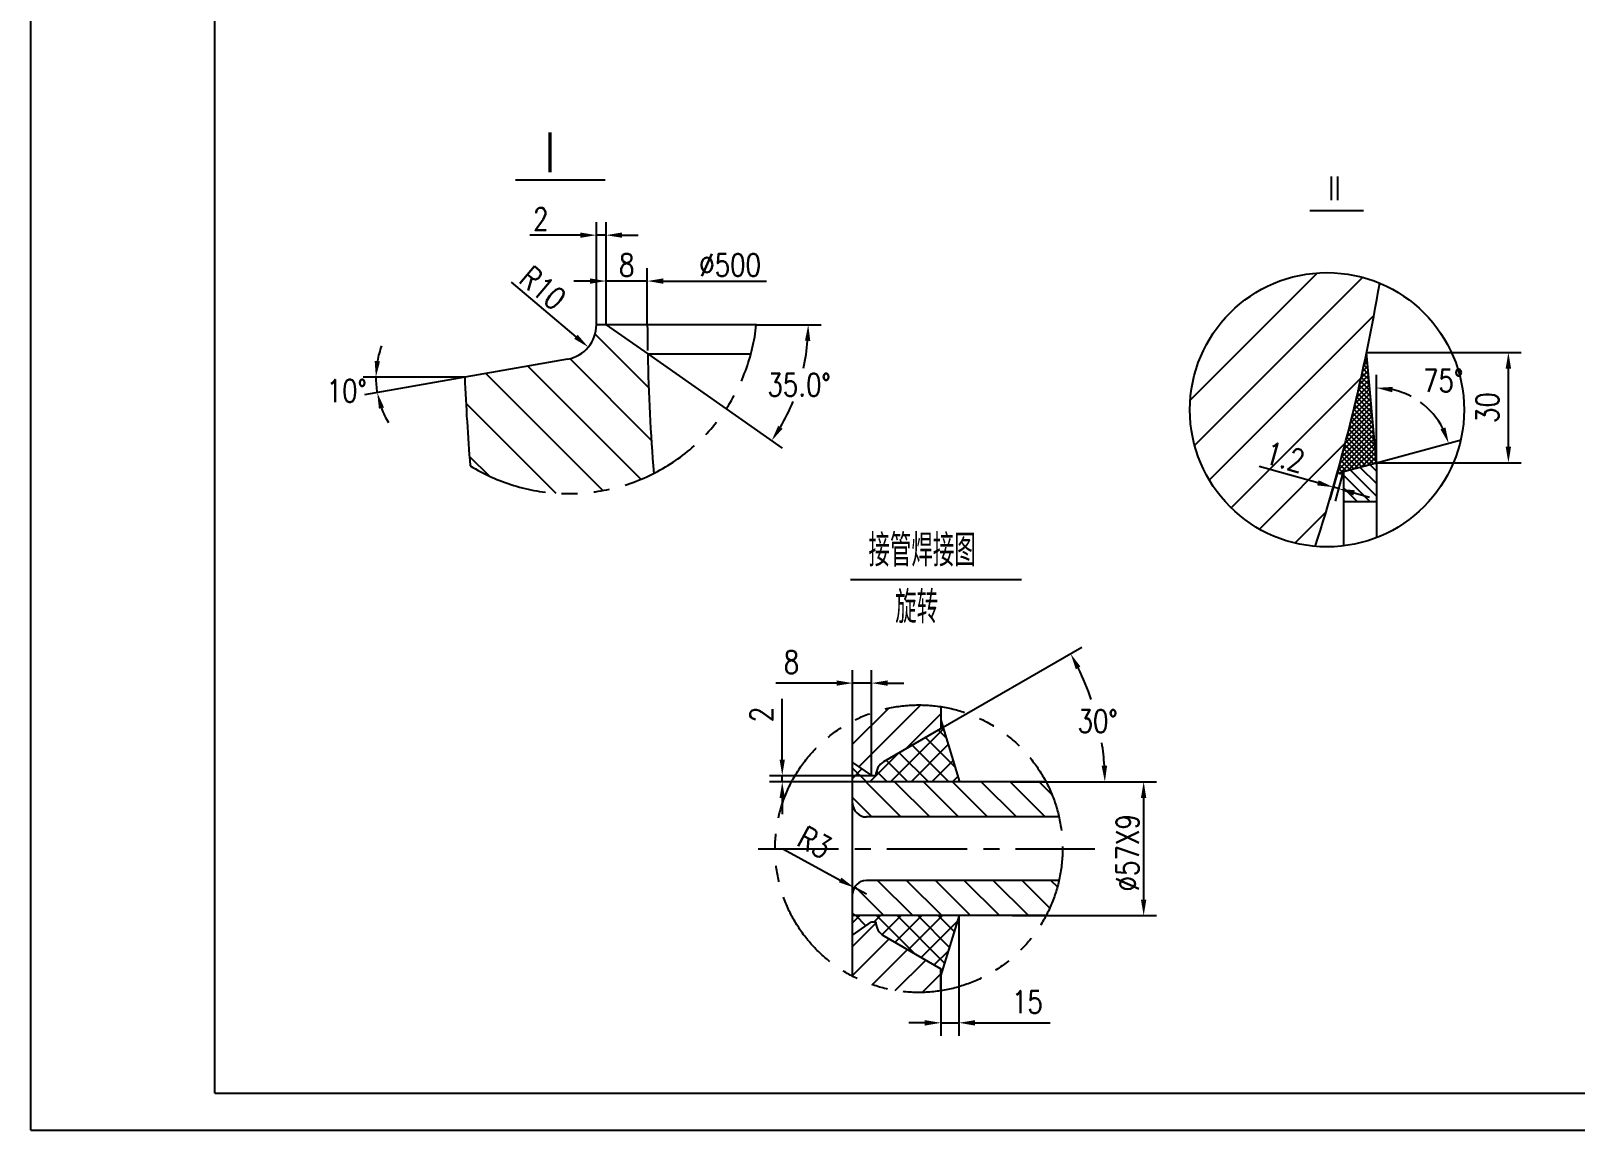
# Model space of a CAD drawing. Header units: millimetres. Extents: x 10553 to 13913, y -61 to 2402.
# Drawn here: x 10553 to 12233, y -61 to 1134 of the extents above; entities that cross this region are included whole.
import ezdxf

# ---------------------------------------------------------------- set-up
doc = ezdxf.new("R2010")
doc.units = ezdxf.units.MM
doc.header["$LTSCALE"] = 70
doc.linetypes.add('CENTER', pattern=[2, 1.25, -0.25, 0.25, -0.25])
doc.linetypes.add('PHANTOM', pattern=[2.5, 1.25, -0.25, 0.25, -0.25, 0.25, -0.25])
for name, color, linetype in [('1轮廓实线层', 7, 'Continuous'), ('2细线层', 4, 'Continuous'), ('3中心线层', 1, 'CENTER'), ('5剖面线层', 2, 'Continuous'), ('6文字层', 3, 'Continuous'), ('7标注层', 4, 'Continuous'), ('8符号标注层', 31, 'Continuous'), ('9双点划线层', 6, 'PHANTOM'), ('图框层', 7, 'Continuous')]:
    doc.layers.add(name, color=color, linetype=linetype)
doc.styles.add('PC_TEXTSTYLE', font='isocp.shx', dxfattribs={"width": 0.8, "bigfont": 'hzfs.shx'})
doc.styles.add('TH_GBDIM', font='romans.shx', dxfattribs={"width": 0.8, "bigfont": 'gbcbig.shx'})
doc.dimstyles.new('TH_GBDIM', dxfattribs={"dimscale": 7, "dimtxt": 3.5, "dimasz": 2.5, "dimexe": 2, "dimexo": 0, "dimgap": 1.5, "dimtad": 1, "dimdec": 1, "dimzin": 0, "dimdsep": 46, "dimtxsty": 'TH_GBDIM', "dimcen": 2.5, "dimclrd": 130, "dimclre": 130, "dimclrt": 3, "dimadec": 0, "dimazin": 0, "dimtfac": 0.714286, "dimtdec": 1, "dimtmove": 0, "dimatfit": 3, "dimfxl": 0, "dimtzin": 0, "dimlwd": -1, "dimlwe": -1, "dimarcsym": 0})

# ---------------------------------------------------------------- blocks, each defined once
blk = doc.blocks.new('*D140')
at = {"layer": '7标注层', "color": 130}
for p, q in [((11223.2, 836.1), (11223.2, 876.3)), ((11240.7, 862.3), (11352.7, 862.3))]:
    blk.add_line(p, q, dxfattribs=at)
blk.add_solid([(11240.7, 865.2), (11240.7, 859.3), (11223.2, 862.3)], dxfattribs=at)
at = {"layer": 'Defpoints', "color": 0}
for p in [(11455.6, 862.3), (11223.2, 836.1), (11455.6, 836.1)]:
    blk.add_point(p, dxfattribs=at)
at = {"layer": '7标注层', "color": 3, "insert": (11313.3, 879.8), "char_height": 24.5, "attachment_point": 5, "style": 'TH_GBDIM'}
blk.add_mtext('%%c500{}{}', dxfattribs=at)
blk = doc.blocks.new('*D141')
at = {"layer": '7标注层', "color": 130}
for p, q in [((11009.3, 757.7), (10913.9, 757.7)), ((11024.5, 757.7), (10915.6, 738.5))]:
    blk.add_line(p, q, dxfattribs=at)
for start, end in [(159.2167, 169.6083), (180, 190), (200.3917, 210.7833)]:
    blk.add_arc((11024.5, 757.7), 96.6, start, end, dxfattribs=at)
for points in [[(10932.4, 774.9), (10926.6, 775.4), (10927.9, 757.7)], [(10931.2, 723.3), (10936.8, 724.8), (10929.4, 740.9)]]:
    blk.add_solid(points, dxfattribs=at)
at = {"layer": 'Defpoints', "color": 0}
for p in [(11136.5, 777.4), (11009.3, 757.7), (11024.5, 757.7), (11024.5, 757.7), (10928.1, 752.1)]:
    blk.add_point(p, dxfattribs=at)
at = {"layer": '7标注层', "color": 3, "insert": (10896.2, 742.9), "char_height": 24.5, "attachment_point": 5, "style": 'TH_GBDIM'}
blk.add_mtext('10°', dxfattribs=at)
blk = doc.blocks.new('*D142')
at = {"layer": '7标注层', "color": 130}
for p, q in [((11167.8, 814.8), (11167.8, 926.2)), ((11178.3, 814.8), (11178.3, 926.2)), ((11150.3, 912.2), (11095.5, 912.2)), ((11178.3, 912.2), (11167.8, 912.2)), ((11195.8, 912.2), (11213.3, 912.2))]:
    blk.add_line(p, q, dxfattribs=at)
for points in [[(11150.3, 915.1), (11150.3, 909.3), (11167.8, 912.2)], [(11195.8, 915.1), (11195.8, 909.3), (11178.3, 912.2)]]:
    blk.add_solid(points, dxfattribs=at)
at = {"layer": 'Defpoints', "color": 0}
for p in [(11167.8, 912.2), (11167.8, 814.8), (11178.3, 814.8)]:
    blk.add_point(p, dxfattribs=at)
at = {"layer": '7标注层', "color": 3, "insert": (11107.3, 929.7), "char_height": 24.5, "attachment_point": 5, "style": 'TH_GBDIM'}
blk.add_mtext('2{}{}', dxfattribs=at)
blk = doc.blocks.new('*D143')
at = {"layer": '7标注层', "color": 130}
for p, q in [((11178.3, 814.8), (11178.3, 876.3)), ((11223.2, 814.8), (11223.2, 876.3)), ((11160.8, 862.3), (11143.3, 862.3)), ((11223.2, 862.3), (11178.3, 862.3)), ((11240.7, 862.3), (11258.2, 862.3))]:
    blk.add_line(p, q, dxfattribs=at)
for points in [[(11160.8, 865.2), (11160.8, 859.3), (11178.3, 862.3)], [(11240.7, 865.2), (11240.7, 859.3), (11223.2, 862.3)]]:
    blk.add_solid(points, dxfattribs=at)
at = {"layer": 'Defpoints', "color": 0}
for p in [(11178.3, 862.3), (11178.3, 814.8), (11223.2, 814.8)]:
    blk.add_point(p, dxfattribs=at)
at = {"layer": '7标注层', "color": 3, "insert": (11200.8, 879.8), "char_height": 24.5, "attachment_point": 5, "style": 'TH_GBDIM'}
blk.add_mtext('8{}{}', dxfattribs=at)
blk = doc.blocks.new('*D144')
at = {"layer": '7标注层', "color": 130}
for p, q in [((11341.8, 814.8), (11412.3, 814.8)), ((11223.6, 783), (11370, 680.6))]:
    blk.add_line(p, q, dxfattribs=at)
for start, end in [(347.6133, 355.4408), (329.5592, 337.6816)]:
    blk.add_arc((11178.3, 814.8), 220, start, end, dxfattribs=at)
for points in [[(11394.7, 797.4), (11400.5, 797.2), (11398.3, 814.8)], [(11370.4, 701.7), (11365.5, 704.9), (11358.5, 688.6)]]:
    blk.add_solid(points, dxfattribs=at)
at = {"layer": 'Defpoints', "color": 0}
for p in [(11167.8, 814.8), (11178.3, 814.8), (11341.8, 814.8), (11223.6, 783), (11380.3, 727.6)]:
    blk.add_point(p, dxfattribs=at)
at = {"layer": '7标注层', "color": 3, "insert": (11388.3, 749.4), "char_height": 24.5, "attachment_point": 5, "style": 'TH_GBDIM'}
blk.add_mtext('35.0°{}{}', dxfattribs=at)
blk = doc.blocks.new('*D161')
at = {"layer": '7标注层', "color": 130}
blk.add_line((11075, 860.9), (11145.6, 801.6), dxfattribs=at)
blk.add_solid([(11147.4, 803.9), (11143.7, 799.4), (11159, 790.4)], dxfattribs=at)
at = {"layer": 'Defpoints', "color": 0}
for p in [(11129.9, 814.8), (11159, 790.4)]:
    blk.add_point(p, dxfattribs=at)
at = {"layer": '7标注层', "color": 3, "insert": (11109.6, 854.7), "char_height": 24.5, "attachment_point": 5, "rotation": 319.9685, "style": 'TH_GBDIM'}
blk.add_mtext('R10{}{}', dxfattribs=at)
blk = doc.blocks.new('*D145')
at = {"layer": '7标注层', "color": 130}
for p, q in [((11620.5, 317.6), (11777.2, 317.6)), ((11763.2, 189.6), (11763.2, 300.1)), ((11620.5, 172.1), (11777.2, 172.1))]:
    blk.add_line(p, q, dxfattribs=at)
for points in [[(11760.2, 300.1), (11766.1, 300.1), (11763.2, 317.6)], [(11760.2, 189.6), (11766.1, 189.6), (11763.2, 172.1)]]:
    blk.add_solid(points, dxfattribs=at)
at = {"layer": 'Defpoints', "color": 0}
for p in [(11620.5, 317.6), (11763.2, 317.6), (11620.5, 172.1)]:
    blk.add_point(p, dxfattribs=at)
at = {"layer": '7标注层', "color": 3, "insert": (11745.7, 240.4), "char_height": 24.5, "attachment_point": 5, "rotation": 90, "style": 'TH_GBDIM'}
blk.add_mtext('%%c57X9{}{}', dxfattribs=at)
blk = doc.blocks.new('*D162')
at = {"layer": '7标注层', "color": 130}
for p, q in [((11371.2, 244.2), (11433, 210.8)), ((11461.6, 195.4), (11448.4, 202.5))]:
    blk.add_line(p, q, dxfattribs=at)
blk.add_solid([(11434.4, 213.4), (11431.6, 208.3), (11448.4, 202.5)], dxfattribs=at)
at = {"layer": 'Defpoints', "color": 0}
for p in [(11448.4, 202.5), (11461.6, 195.4)]:
    blk.add_point(p, dxfattribs=at)
at = {"layer": '7标注层', "color": 3, "insert": (11405.2, 251.7), "char_height": 24.5, "attachment_point": 5, "rotation": 331.5969, "style": 'TH_GBDIM'}
blk.add_mtext('R3{}{}', dxfattribs=at)
blk = doc.blocks.new('*D146')
at = {"layer": '7标注层', "color": 130}
for p, q in [((11370, 341.8), (11370, 407.9)), ((11467.1, 324.3), (11356, 324.3)), ((11370, 317.6), (11370, 324.3)), ((11446.6, 317.6), (11356, 317.6)), ((11370, 300.1), (11370, 282.6))]:
    blk.add_line(p, q, dxfattribs=at)
for points in [[(11367.1, 341.8), (11372.9, 341.8), (11370, 324.3)], [(11367.1, 300.1), (11372.9, 300.1), (11370, 317.6)]]:
    blk.add_solid(points, dxfattribs=at)
at = {"layer": 'Defpoints', "color": 0}
for p in [(11370, 324.3), (11467.1, 324.3), (11446.6, 317.6)]:
    blk.add_point(p, dxfattribs=at)
at = {"layer": '7标注层', "color": 3, "insert": (11347.3, 390.9), "char_height": 24.5, "attachment_point": 5, "rotation": 90, "style": 'TH_GBDIM'}
blk.add_mtext('2{}{}', dxfattribs=at)
blk = doc.blocks.new('*D147')
at = {"layer": '7标注层', "color": 130}
for p, q in [((11446.6, 324.3), (11446.6, 439)), ((11467.1, 324.3), (11467.1, 439)), ((11429.1, 425), (11363, 425)), ((11467.1, 425), (11446.6, 425)), ((11484.6, 425), (11502.1, 425))]:
    blk.add_line(p, q, dxfattribs=at)
for points in [[(11429.1, 427.9), (11429.1, 422.1), (11446.6, 425)], [(11484.6, 427.9), (11484.6, 422.1), (11467.1, 425)]]:
    blk.add_solid(points, dxfattribs=at)
at = {"layer": 'Defpoints', "color": 0}
for p in [(11446.6, 425), (11446.6, 324.3), (11467.1, 324.3)]:
    blk.add_point(p, dxfattribs=at)
at = {"layer": '7标注层', "color": 3, "insert": (11380, 447.8), "char_height": 24.5, "attachment_point": 5, "style": 'TH_GBDIM'}
blk.add_mtext('8{}{}', dxfattribs=at)
blk = doc.blocks.new('*D148')
at = {"layer": '7标注层', "color": 130}
for p, q in [((11542.6, 375.5), (11695.8, 463.9)), ((11657, 317.6), (11735, 317.6))]:
    blk.add_line(p, q, dxfattribs=at)
for start, end in [(18.7256, 26.4004), (3.5996, 8.7933)]:
    blk.add_arc((11442.4, 317.6), 278.6, start, end, dxfattribs=at)
for points in [[(11689.4, 440.1), (11694.5, 442.9), (11683.7, 456.9)], [(11723.4, 335.2), (11717.5, 335), (11721, 317.6)]]:
    blk.add_solid(points, dxfattribs=at)
at = {"layer": 'Defpoints', "color": 0}
for p in [(11704.2, 412.9), (11542.6, 375.5), (11480.7, 339.7), (11446.6, 317.6), (11657, 317.6)]:
    blk.add_point(p, dxfattribs=at)
at = {"layer": '7标注层', "color": 3, "insert": (11713.1, 383.6), "char_height": 24.5, "attachment_point": 5, "style": 'TH_GBDIM'}
blk.add_mtext('30°{}{}', dxfattribs=at)
blk = doc.blocks.new('*D149')
at = {"layer": '7标注层', "color": 130}
for p, q in [((11562.2, 172.1), (11562.2, 41.5)), ((11542.6, 106.3), (11542.6, 41.5)), ((11525.1, 55.5), (11507.6, 55.5)), ((11542.6, 55.5), (11562.2, 55.5)), ((11579.7, 55.5), (11661.6, 55.5))]:
    blk.add_line(p, q, dxfattribs=at)
for points in [[(11525.1, 58.4), (11525.1, 52.5), (11542.6, 55.5)], [(11579.7, 58.4), (11579.7, 52.5), (11562.2, 55.5)]]:
    blk.add_solid(points, dxfattribs=at)
at = {"layer": 'Defpoints', "color": 0}
for p in [(11562.2, 172.1), (11542.6, 106.3), (11562.2, 55.5)]:
    blk.add_point(p, dxfattribs=at)
at = {"layer": '7标注层', "color": 3, "insert": (11636.7, 78.2), "char_height": 24.5, "attachment_point": 5, "style": 'TH_GBDIM'}
blk.add_mtext('15{}{}', dxfattribs=at)
blk = doc.blocks.new('*D150')
at = {"layer": '7标注层', "color": 130}
for q in [(12016.4, 760.1), (12108.7, 689.4)]:
    blk.add_line((12016.4, 664.6), q, dxfattribs=at)
for start, end in [(62.4824, 77.6708), (27.3292, 53.9659)]:
    blk.add_arc((12016.4, 664.6), 81.5, start, end, dxfattribs=at)
for points in [[(12033.5, 741.3), (12034.1, 747.1), (12016.4, 746.1)], [(12091.5, 703.1), (12086.1, 701), (12095.1, 685.7)]]:
    blk.add_solid(points, dxfattribs=at)
at = {"layer": 'Defpoints', "color": 0}
for p in [(12050.9, 738.5), (12016.4, 664.6), (12016.4, 664.6), (11980.4, 655), (12016.4, 583.2)]:
    blk.add_point(p, dxfattribs=at)
at = {"layer": '7标注层', "color": 3, "insert": (12089, 754), "char_height": 24.5, "attachment_point": 5, "style": 'TH_GBDIM'}
blk.add_mtext('75°{}{}', dxfattribs=at)
blk = doc.blocks.new('*D151')
at = {"layer": '7标注层', "color": 130}
for p, q in [((12005.8, 784.6), (12174, 784.6)), ((12160, 682.1), (12160, 767.1)), ((12016.4, 664.6), (12174, 664.6))]:
    blk.add_line(p, q, dxfattribs=at)
for points in [[(12157, 767.1), (12162.9, 767.1), (12160, 784.6)], [(12157, 682.1), (12162.9, 682.1), (12160, 664.6)]]:
    blk.add_solid(points, dxfattribs=at)
at = {"layer": 'Defpoints', "color": 0}
for p in [(12005.8, 784.6), (12160, 784.6), (12016.4, 664.6)]:
    blk.add_point(p, dxfattribs=at)
at = {"layer": '7标注层', "color": 3, "insert": (12137.2, 724.6), "char_height": 24.5, "attachment_point": 5, "rotation": 90, "style": 'TH_GBDIM'}
blk.add_mtext('30', dxfattribs=at)
blk = doc.blocks.new('*D152')
at = {"layer": '7标注层', "color": 130}
for p, q in [((11952.7, 642.8), (11888.8, 660.4)), ((11974.7, 656.6), (11965.8, 624.6)), ((11980.4, 655), (11971.6, 623)), ((11975.3, 636.5), (11969.6, 638.1)), ((11992.2, 631.8), (12009, 627.2))]:
    blk.add_line(p, q, dxfattribs=at)
for points in [[(11953.5, 645.6), (11951.9, 640), (11969.6, 638.1)], [(11993, 634.7), (11991.4, 629), (11975.3, 636.5)]]:
    blk.add_solid(points, dxfattribs=at)
at = {"layer": 'Defpoints', "color": 0}
for p in [(11974.7, 656.6), (11980.4, 655), (11969.6, 638.1)]:
    blk.add_point(p, dxfattribs=at)
at = {"layer": '7标注层', "color": 3, "insert": (11917, 670.8), "char_height": 24.5, "attachment_point": 5, "rotation": 344.5337, "style": 'TH_GBDIM'}
blk.add_mtext('1.2{}{}', dxfattribs=at)

msp = doc.modelspace()

# ---------------------------------------------------------------- hatches: boundary and pattern name
at = {"layer": '5剖面线层'}
h = msp.add_hatch(dxfattribs=at)
h.set_pattern_fill('ANSI31', color=256, scale=12, angle=270, style=0)
h.set_pattern_definition([(225, (12237.364, -460.213), (-26.9408, 26.9408), [])])
h.paths.add_polyline_path([(12020.04, 859.92, 0.53528), (11813.51, 722.27, 0.3893196), (11949.87, 573.69, 0.0104247), (11974.56, 656.13, -0.0854932), (11974.83, 657.11, 0.0251836)])
h.paths.add_polyline_path([(11924.23, 682.55), (11943.8, 677.14), (11935.4, 646.78), (11915.83, 652.19)], flags=24)
h = msp.add_hatch(dxfattribs=at)
h.set_pattern_fill('ANSI31', color=256, scale=12, angle=270, style=0)
h.set_pattern_definition([(315, (10752.575, -21.2), (26.9408, 26.9408), [])])
h.paths.add_polyline_path([(11230.18, 653.06, -0.0151242), (11223.62, 783.03), (11178.29, 814.77), (11167.83, 814.77, -0.3639702), (11136.51, 777.44), (11024.54, 757.69, 0.0102664), (11030.52, 661.3, 0.2598873)])
h = msp.add_hatch(dxfattribs=at)
h.set_pattern_fill('ANSI37', color=256, scale=1.2, style=0)
h.set_pattern_definition([(135, (12237.364, -460.213), (2.694077, 2.694077), []), (45, (12237.364, -460.213), (2.694077, -2.694077), [])])
h.paths.add_polyline_path([(11974.56, 656.13, 0.9125052), (11980.43, 655), (12016.43, 664.64), (12005.75, 784.64, -0.0160221)])
h = msp.add_hatch(dxfattribs=at)
h.set_pattern_fill('ANSI31', color=256, scale=3, style=0)
h.set_pattern_definition([(135, (13867.599, -1114.93), (6.735192, 6.735192), [])])
h.paths.add_polyline_path([(12016.43, 664.64), (11980.43, 655), (11980.43, 622), (12016.43, 622)])
h = msp.add_hatch(dxfattribs=at)
h.set_pattern_fill('ANSI31', color=256, scale=7, angle=360, style=0)
h.set_pattern_definition([(45, (10752.575, -21.198), (-15.71545, 15.71545), [])])
h.paths.add_polyline_path([(11446.57, 383.63), (11446.57, 338.73), (11467.14, 324.33), (11471.78, 324.33, -0.2679492), (11480.67, 339.72), (11542.57, 375.46), (11542.57, 399.35, 0.1595096)])
h.paths.add_polyline_path([(11542.57, 90.37), (11542.57, 114.26), (11480.67, 150, -0.2679492), (11471.78, 165.39), (11467.14, 165.39), (11446.57, 150.99), (11446.57, 106.08, 0.1595096)])
h = msp.add_hatch(dxfattribs=at)
h.set_pattern_fill('ANSI37', color=256, scale=5, style=0)
h.set_pattern_definition([(45, (9397.947, -425.082), (-11.22532, 11.22532), []), (135, (9397.947, -425.082), (-11.22532, -11.22532), [])])
h.paths.add_polyline_path([(11480.67, 339.72, 0.2679492), (11471.78, 324.33), (11467.14, 324.33), (11446.57, 338.73), (11446.57, 317.63), (11562.77, 317.63), (11542.57, 384.61), (11542.57, 375.46)])
h.paths.add_polyline_path([(11446.57, 172.09), (11446.57, 150.99), (11467.14, 165.39), (11471.78, 165.39, 0.2679492), (11480.67, 150), (11542.57, 114.26), (11542.57, 106.33), (11562.77, 172.09)])
h = msp.add_hatch(dxfattribs=at)
h.set_pattern_fill('ANSI31', color=256, scale=7, angle=90, style=0)
h.set_pattern_definition([(135, (8299.915, -2619.135), (-15.71545, -15.71545), [])])
h.paths.add_polyline_path([(11446.57, 317.63), (11446.57, 294.36, 0.4142136), (11461.57, 279.36), (11671.07, 279.36, 0.0655064), (11656.95, 317.63)])
h.paths.add_polyline_path([(11461.57, 210.36, 0.4142136), (11446.57, 195.36), (11446.57, 172.09), (11656.95, 172.09, 0.0655064), (11671.07, 210.36)])

# ---------------------------------------------------------------- linework, layer by layer
for p, q in [((11341.81, 814.77), (11167.83, 814.77)), ((11178.29, 814.77), (11223.62, 783.03)), ((11136.51, 777.44), (11024.54, 757.69)), ((11223.62, 783.03), (11335.91, 783.03)), ((11444.36, 537.72), (11630.15, 537.72)), ((11542.57, 399.35), (11542.57, 375.46)), ((11446.57, 106.08), (11446.57, 383.63)), ((11480.67, 339.72), (11542.57, 375.46)), ((11542.57, 384.61), (11562.77, 317.63)), ((11446.57, 338.73), (11467.14, 324.33)), ((11467.14, 324.33), (11471.78, 324.33)), ((11656.95, 317.63), (11446.57, 317.63)), ((11671.07, 279.36), (11461.57, 279.36)), ((11671.07, 210.36), (11461.57, 210.36)), ((11656.95, 172.09), (11446.57, 172.09)), ((11542.57, 106.33), (11562.77, 172.09)), ((11446.57, 150.99), (11467.14, 165.39)), ((11467.14, 165.39), (11471.78, 165.39)), ((11480.67, 150), (11542.57, 114.26)), ((11542.57, 90.37), (11542.57, 114.26))]:
    msp.add_line(p, q)
for centre, radius, start, end in [((11129.93, 814.77), 37.9, 280, 0), ((13374.74, 826.4), 2151.56, 181.15511, 184.62106), ((13374.74, 855.14), 2352.22, 182.37417, 184.72697), ((11489.55, 324.33), 17.77, 120, 180), ((11461.57, 294.36), 15, 180, 270), ((11461.57, 195.36), 15, 90, 180), ((11489.55, 165.39), 17.77, 180, 240)]:
    msp.add_arc(centre, radius, start, end)
at = {"layer": '1轮廓实线层'}
msp.add_line((12016.43, 664.64), (12005.75, 784.64), dxfattribs=at)
for centre, radius, start, end in [((9985.43, 1207), 2064, 342.13149, 350.31927), ((11977.55, 655.83), 3, 154.76166, 343.83019)]:
    msp.add_arc(centre, radius, start, end, dxfattribs=at)
at = {"layer": '2细线层'}
for q in [(10552.57, 2314.8), (13912.57, -61.2)]:
    msp.add_line((10552.57, -61.2), q, dxfattribs=at)
at = {"layer": '3中心线层'}
msp.add_line((11343.85, 244.86), (11710.22, 244.86), dxfattribs=at)
at = {"layer": '5剖面线层'}
msp.add_line((11024.54, 757.69), (11009.3, 757.69), dxfattribs=at)
at = {"layer": '8符号标注层', "color": 7}
for p, q in [((11177.48, 972.01), (11079.84, 972.01)), ((11943.82, 939.13), (12002.4, 939.13))]:
    msp.add_line(p, q, dxfattribs=at)
at = {"layer": '8符号标注层'}
msp.add_circle((11962.64, 722.27), 149.13, dxfattribs=at)
at = {"layer": '9双点划线层'}
for p, q in [((11980.43, 655), (12016.43, 664.64)), ((12016.43, 664.64), (12016.43, 583.18)), ((11980.43, 655), (11980.43, 574.21)), ((12016.43, 622), (11980.43, 622))]:
    msp.add_line(p, q, dxfattribs=at)
msp.add_circle((11518.58, 244.86), 156.34, dxfattribs=at)
for centre, radius, start, end in [((11137.73, 836.26), 205.2, 238.50244, 353.98646), ((13374.74, 826.4), 2151.56, 180.3099, 181.05333)]:
    msp.add_arc(centre, radius, start, end, dxfattribs=at)
at = {"layer": '图框层'}
for q in [(10752.57, 2274.8), (13872.57, -21.2)]:
    msp.add_line((10752.57, -21.2), q, dxfattribs=at)

# ---------------------------------------------------------------- texts
at = {"layer": '1轮廓实线层', "insert": (11117.39, 975.83), "char_height": 49.49, "attachment_point": 8, "style": 'PC_TEXTSTYLE'}
msp.add_mtext('Ⅰ', dxfattribs=at)
at = {"layer": '1轮廓实线层', "extrusion": (0, 0, -1), "insert": (11970.86, 947.18), "char_height": 29.69, "attachment_point": 8, "text_direction": (-1, 0, 0), "style": 'PC_TEXTSTYLE'}
msp.add_mtext('Ⅱ', dxfattribs=at)
at = {"layer": '6文字层', "style": 'PC_TEXTSTYLE', "width": 0.667}
for s, p in [('接管焊接图', (11463.81, 551.83)), ('旋转', (11492.86, 489.99))]:
    msp.add_text(s, height=35, dxfattribs=at).set_placement(p)

# ---------------------------------------------------------------- dimensions: what is measured, and where the dimension line sits
at = {"layer": '7标注层'}
for base, p1, p2, text, override, picture, middle in [((11167.83, 912.18), (11178.29, 814.77), (11167.83, 814.77), '2{}{}', {"dimgap": 0.75, "dimtad": 1, "dimdec": 1, "dimlfac": 1, "dimse1": 0, "dimse2": 0, "dimsd1": 0, "dimsd2": 0}, '*D142', (11107.3, 912.18)), ((11178.29, 862.26), (11223.21, 814.77), (11178.29, 814.77), '8{}{}', {"dimgap": 0.75, "dimtad": 1, "dimdec": 0, "dimlfac": 1, "dimse1": 0, "dimse2": 0, "dimsd1": 0, "dimsd2": 0}, '*D143', (11200.75, 862.26)), ((11455.61, 862.26), (11223.21, 836.15), (11455.61, 836.15), '%%c500{}{}', {"dimgap": 0.75, "dimtad": 1, "dimjust": 0, "dimdec": 0, "dimlfac": 1, "dimse1": 0, "dimse2": 1, "dimsd1": 0, "dimsd2": 1}, '*D140', (11313.34, 862.26)), ((11446.57, 425.01), (11467.14, 324.33), (11446.57, 324.33), '8{}{}', {"dimgap": 1.5, "dimtad": 1, "dimdec": 1, "dimlfac": 1, "dimse1": 0, "dimse2": 0, "dimsd1": 0, "dimsd2": 0}, '*D147', (11380.04, 425.01)), ((11562.21, 55.46), (11542.57, 106.33), (11562.21, 172.09), '15{}{}', {"dimgap": 1.5, "dimtad": 1, "dimdec": 0, "dimlfac": 1, "dimse1": 0, "dimse2": 0, "dimsd1": 0, "dimsd2": 0}, '*D149', (11636.67, 55.46))]:
    dim = msp.add_linear_dim(base=base, p1=p1, p2=p2, text=text, dimstyle='TH_GBDIM', override=override, dxfattribs=at)
    dim.commit()
    dim.dimension.update_dxf_attribs({"geometry": picture, "text_midpoint": middle, "dimtype": 160})
dim = msp.add_radius_dim(center=(11129.93, 814.77), mpoint=(11158.95, 790.39), text='R10{}{}', dimstyle='TH_GBDIM', override={"dimgap": 0.75, "dimtad": 1, "dimtih": 0, "dimtoh": 0, "dimdec": 0, "dimlfac": 1, "dimse1": 0, "dimse2": 0, "dimsd1": 0, "dimsd2": 0, "dimtix": 0, "dimatfit": 3}, dxfattribs=at)
dim.commit()
dim.dimension.update_dxf_attribs({"geometry": '*D161', "text_midpoint": (11098.31, 841.33), "dimtype": 164})
for base, line1, line2, override, picture, middle in [((11380.29, 727.64), ((11178.29, 814.77), (11223.62, 783.03)), ((11341.81, 814.77), (11167.83, 814.77)), {"dimgap": 0.75, "dimtad": 1, "dimtih": 1, "dimse1": 0, "dimse2": 0, "dimsd1": 0, "dimsd2": 0, "dimadec": 1}, '*D144', (11388.34, 749.4)), ((12050.86, 738.49), ((11980.43, 655), (12016.43, 664.64)), ((12016.43, 664.64), (12016.43, 583.18)), {"dimtad": 0, "dimtih": 1, "dimtoh": 1, "dimtmove": 2}, '*D150', (12088.98, 753.96)), ((11704.21, 412.92), ((11480.67, 339.72), (11542.57, 375.46)), ((11656.95, 317.63), (11446.57, 317.63)), {"dimgap": 1.5, "dimtad": 1, "dimtih": 1, "dimse1": 0, "dimse2": 0, "dimsd1": 0, "dimsd2": 0, "dimadec": 0}, '*D148', (11713.08, 383.64))]:
    dim = msp.add_angular_dim_2l(base=base, line1=line1, line2=line2, text='<>{}{}', dimstyle='TH_GBDIM', override=override, dxfattribs=at)
    dim.commit()
    dim.dimension.update_dxf_attribs({"geometry": picture, "text_midpoint": middle, "dimtype": 162})
dim = msp.add_angular_dim_2l(base=(10928.08, 752.08), line1=((11136.51, 777.44), (11024.54, 757.69)), line2=((11024.54, 757.69), (11009.3, 757.69)), dimstyle='TH_GBDIM', override={"dimtad": 0, "dimtih": 1, "dimtoh": 1, "dimtmove": 2}, dxfattribs=at)
dim.commit()
dim.dimension.update_dxf_attribs({"geometry": '*D141', "text_midpoint": (10896.15, 742.93), "dimtype": 162})
for base, p1, p2, angle, text, override, picture, middle, dimtype in [((12159.96, 784.64), (12016.43, 664.64), (12005.75, 784.64), 90, '30', {"dimlfac": 0.2}, '*D151', (12159.96, 724.64), 160), ((11969.57, 638.1), (11980.43, 655), (11974.69, 656.58), 164.53367, '<>{}{}', {"dimgap": 0.75, "dimtad": 1, "dimjust": 0, "dimlfac": 0.2, "dimse1": 0, "dimse2": 0, "dimsd1": 0, "dimsd2": 0, "dimclrt": 3, "dimtvp": 0}, '*D152', (11912.34, 653.94), 161), ((11370, 324.33), (11446.57, 317.63), (11467.14, 324.33), 90, '2{}{}', {"dimgap": 1.5, "dimtad": 1, "dimdec": 1, "dimlfac": 1, "dimse1": 0, "dimse2": 0, "dimsd1": 0, "dimsd2": 0}, '*D146', (11370, 390.86), 160), ((11763.16, 317.63), (11620.52, 172.09), (11620.52, 317.63), 270, '%%c57X9{}{}', {"dimgap": 0.75, "dimtad": 1, "dimdec": 0, "dimlfac": 1, "dimse1": 0, "dimse2": 0, "dimsd1": 0, "dimsd2": 0}, '*D145', (11763.16, 240.36), 160)]:
    dim = msp.add_linear_dim(base=base, p1=p1, p2=p2, angle=angle, text=text, dimstyle='TH_GBDIM', override=override, dxfattribs=at)
    dim.commit()
    dim.dimension.update_dxf_attribs({"geometry": picture, "text_midpoint": middle, "dimtype": dimtype})
dim = msp.add_radius_dim(center=(11461.57, 195.36), mpoint=(11448.38, 202.49), text='R3{}{}', dimstyle='TH_GBDIM', override={"dimgap": 1.5, "dimtad": 1, "dimtih": 0, "dimtoh": 0, "dimdec": 0, "dimlfac": 1, "dimse1": 0, "dimse2": 0, "dimsd1": 0, "dimsd2": 0, "dimtix": 0, "dimatfit": 3}, dxfattribs=at)
dim.commit()
dim.dimension.update_dxf_attribs({"geometry": '*D162', "text_midpoint": (11405.22, 251.69)})

doc.saveas('drawing.dxf')
